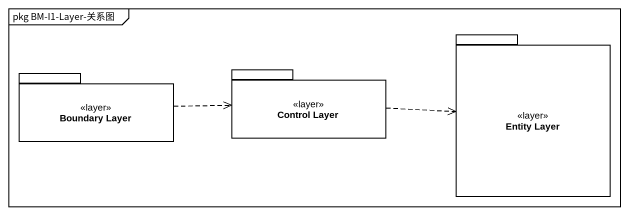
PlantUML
@startuml
mainframe pkg BM-I1-Layer-关系图
package "Entity Layer" as Entity_Layer <<layer>> {
}
package "Boundary Layer" as Boundary_Layer <<layer>> {
}
package "Control Layer" as Control_Layer <<layer>> {
}
Boundary_Layer .right.> Control_Layer
Control_Layer .right.> Entity_Layer
@enduml
